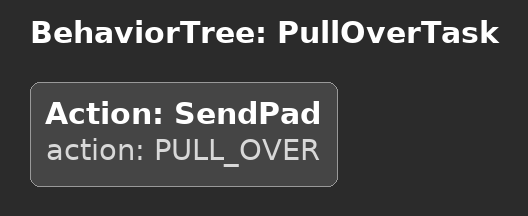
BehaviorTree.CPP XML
<root BTCPP_format="4">
    <BehaviorTree ID="PullOverTask">
        <Action ID="SendPad" action="PULL_OVER" />
    </BehaviorTree>
</root>
